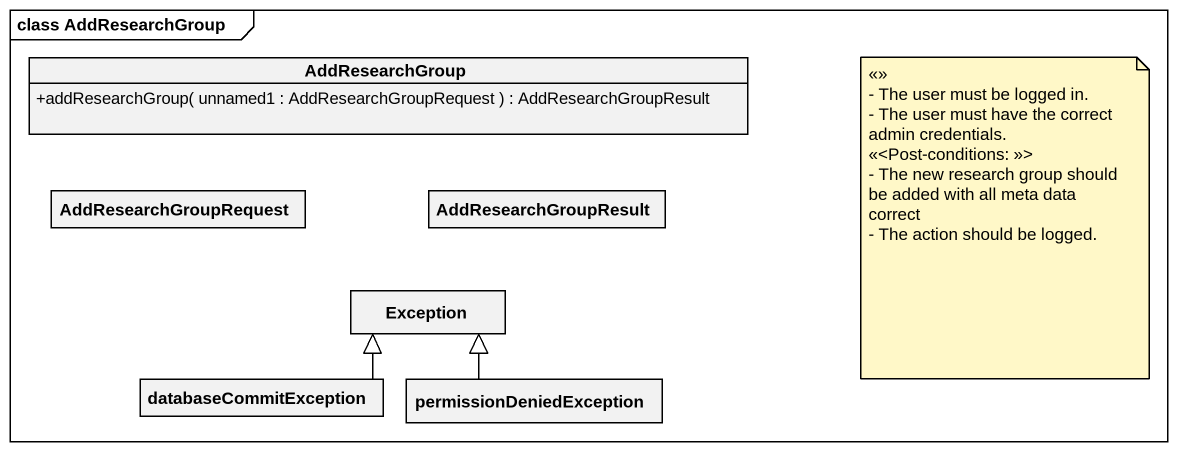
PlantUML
@startuml
mainframe class AddResearchGroup
hide circle
hide empty members
skinparam classAttributeIconSize 0
class AddResearchGroup {
  +addResearchGroup( unnamed1 : AddResearchGroupRequest ) : AddResearchGroupResult
}
class AddResearchGroupRequest
class AddResearchGroupResult
class "Exception" as Exception_
class databaseCommitException
class permissionDeniedException
databaseCommitException -right-|> Exception_
permissionDeniedException -up-|> Exception_
note as N1
  <<>>
  - The user must be logged in.
  - The user must have the correct admin credentials.
  <<<Post-conditions: >>>
  - The new research group should be added with all meta data correct
  - The action should be logged.
end note
@enduml
